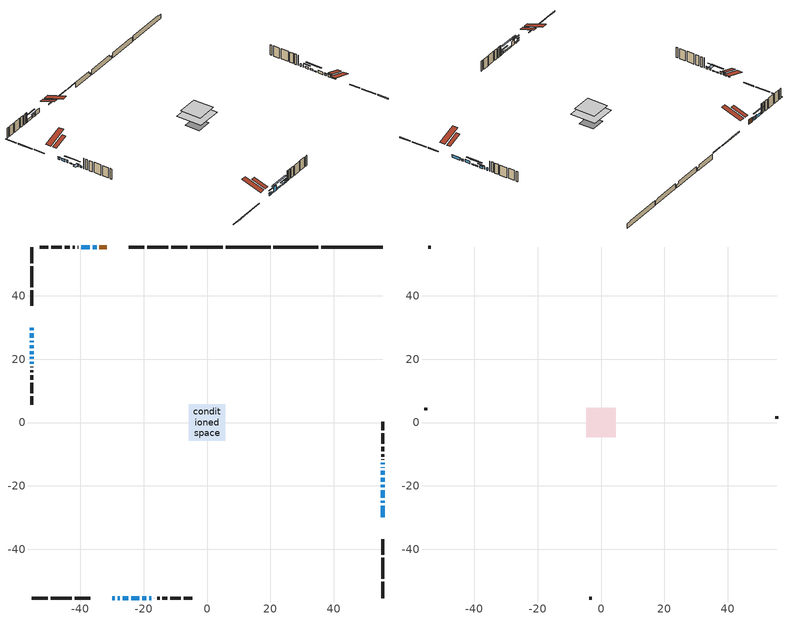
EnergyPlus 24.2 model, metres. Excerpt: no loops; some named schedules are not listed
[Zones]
conditioned space
 floor adiabatic (AdiabaticFloorConstruction): -5.82,-5.82 -5.82,5.82 5.82,5.82 5.82,-5.82 z3.05
 floor foundation (Slab1 construction): -3.44,-3.44 -3.44,3.44 3.44,3.44 3.44,-3.44 z-1.8
 floor foundation (Slab1 construction 1): -2.93,-2.93 -2.93,2.93 2.93,2.93 2.93,-2.93 z-1.8
 floor foundation (Slab2 construction): -2.67,-2.67 -2.67,2.67 2.67,2.67 2.67,-2.67 z-1.8
 floor foundation (Slab2 construction 1): -2.28,-2.28 -2.28,2.28 2.28,2.28 2.28,-2.28 z-1.8
 wall outside (RimJoist1 construction): -6.18,55.45 -11.28,55.45 / -55.45,-55.45 -50.34,-55.45 / -55.45,55.45 -55.45,50.34 / 55.45,-55.45 55.45,-50.34 z0.61:0.91
 wall outside (RimJoist2 construction): -12.21,55.45 -18.91,55.45 / -49.42,-55.45 -42.72,-55.45 / -55.45,49.42 -55.45,42.72 / 55.45,-49.42 55.45,-42.72 z0.61:0.91
 wall outside (RimJoist3 construction): -19.84,55.45 -24.72,55.45 / -41.79,-55.45 -36.9,-55.45 / -55.45,41.79 -55.45,36.9 / 55.45,-41.79 55.45,-36.9 z0.61:0.91
 wall outside (AdiabaticWallConstruction 1): -31.7,55.45 -33.97,55.45 z0.61:2.64
 wall outside (AdiabaticWallConstruction): -34.9,55.45 -36.12,55.45 / 55.45,-25.34 55.45,-24.67 / -28.23,-55.45 -27.57,-55.45 / -20.52,-55.45 -19.14,-55.45 / 55.45,-16.54 55.45,-15.17 / -55.45,19.22 -55.45,18.56 z0.61:1.37; -55.45,29.92 -55.45,29.16 z0.61:1.58; -55.45,28.23 -55.45,26.71 / -18.22,-55.45 -17.66,-55.45 / -55.45,20.71 -55.45,20.15 z0.61:1.53; -37.05,55.45 -39.8,55.45 / 55.45,-29.92 55.45,-26.26 / -29.92,-55.45 -29.16,-55.45 z0.61:1.73; -26.64,-55.45 -24.81,-55.45 z0.61:2.9; -55.45,25.78 -55.45,25.32 / 55.45,-23.75 55.45,-21.46 / 55.45,-14.24 55.45,-14.08 / 55.45,-13.16 55.45,-12.74 z0.61:1.83; -55.45,24.4 -55.45,23.48 / -55.45,22.55 -55.45,21.63 / 55.45,-20.53 55.45,-19.61 z0.61:0.97; -23.88,-55.45 -21.44,-55.45 / 55.45,-18.69 55.45,-17.47 z0.61:1.22
 wall outside (Wall1 construction): -40.72,55.45 -40.85,55.45 / -16.73,-55.45 -16.6,-55.45 / -55.45,17.63 -55.45,17.5 / 55.45,-11.81 55.45,-11.68 z0.61:5.49
 wall outside (Wall2 construction): -41.78,55.45 -42.46,55.45 / -15.67,-55.45 -14.99,-55.45 / -55.45,16.57 -55.45,15.89 / 55.45,-10.75 55.45,-10.07 z0.61:5.49
 wall outside (Wall3 construction): -43.39,55.45 -44.9,55.45 / -14.07,-55.45 -12.55,-55.45 / -55.45,14.97 -55.45,13.45 / 55.45,-9.15 55.45,-7.63 z0.61:5.49
 wall outside (Wall4 construction): -45.83,55.45 -49.15,55.45 / -11.62,-55.45 -8.3,-55.45 / -55.45,12.52 -55.45,9.2 / 55.45,-6.7 55.45,-3.38 z0.61:5.49
 wall outside (Wall5 construction): -50.08,55.45 -52.79,55.45 / -7.37,-55.45 -4.66,-55.45 / -55.45,8.28 -55.45,5.56 / 55.45,-2.46 55.45,0.26 z0.61:5.49
 wall foundation (FoundationWall1 construction): 36.04,55.45,-1.8 36.04,55.45,0.61 53.51,55.45,0.61 53.51,55.45,0.32 55.45,55.45,0.32 55.45,55.45,-1.8
 wall foundation (FoundationWall1 construction 1): 20.99,55.45,-1.8 20.99,55.45,0.61 33.7,55.45,0.61 33.7,55.45,0.32 35.11,55.45,0.32 35.11,55.45,-1.8
 wall foundation (FoundationWall2 construction): 5.95,55.45,-1.8 5.95,55.45,0.61 18.65,55.45,0.61 18.65,55.45,-0.3 20.06,55.45,-0.3 20.06,55.45,-1.8
 wall foundation (FoundationWall2 construction 1): -5.25,55.45,-1.8 -5.25,55.45,0.61 3.99,55.45,0.61 3.99,55.45,-0.3 5.02,55.45,-0.3 5.02,55.45,-1.8
 window (WindowConstruction): -34.9,55.45 -36.12,55.45 z0.61:1.37
 window (WindowConstruction 4): -55.45,29.92 -55.45,29.16 z0.61:1.58
 window (WindowConstruction 5): -55.45,28.23 -55.45,26.71 z0.61:1.52
 window (WindowConstruction 6): -37.05,55.45 -39.8,55.45 z0.61:1.73
 window (WindowConstruction 7): 55.45,-29.92 55.45,-26.27 z0.61:1.73
 window (WindowConstruction 8): 55.45,-25.34 55.45,-24.68 z0.61:1.37
 window (WindowConstruction 9): -29.92,-55.45 -29.16,-55.45 z0.61:1.73
 window (WindowConstruction 10): -28.23,-55.45 -27.57,-55.45 z0.61:1.37
 window (WindowConstruction 11): -26.64,-55.45 -24.81,-55.45 z0.61:2.9
 window (WindowConstruction 12): -55.45,25.78 -55.45,25.32 z0.61:1.83
 window (WindowConstruction 13): 55.45,-23.75 55.45,-21.46 z0.61:1.83
 window (WindowConstruction 18): -55.45,24.39 -55.45,23.48 z0.61:0.97
 window (WindowConstruction 19): -55.45,22.55 -55.45,21.64 z0.61:0.97
 window (WindowConstruction 20): 55.45,-20.53 55.45,-19.62 z0.61:0.97
 window (WindowConstruction 21): -23.88,-55.45 -21.45,-55.45 z0.61:1.22
 window (WindowConstruction 22): 55.45,-18.69 55.45,-17.47 z0.61:1.22
 window (WindowConstruction 1): -20.52,-55.45 -19.14,-55.45 z0.61:1.37
 window (WindowConstruction 2): 55.45,-16.54 55.45,-15.17 z0.61:1.37
 window (WindowConstruction 14): 55.45,-14.24 55.45,-14.09 z0.61:1.83
 window (WindowConstruction 15): 55.45,-13.16 55.45,-12.74 z0.61:1.83
 window (WindowConstruction 16): -18.22,-55.45 -17.66,-55.45 z0.61:1.52
 window (WindowConstruction 17): -55.45,20.71 -55.45,20.15 z0.61:1.52
 window (WindowConstruction 3): -55.45,19.22 -55.45,18.56 z0.61:1.37
 door (Door): -31.71,55.45 -33.97,55.45 z0.61:2.64
 ceiling adiabatic (AdiabaticFloorConstruction): 5.82,-5.82 5.82,5.82 -5.82,5.82 -5.82,-5.82 z3.05
 roof outside (Roof2 construction): -30.78,55.45,5.49 -30.78,48.76,7.72 -29.01,48.76,7.72 -29.01,55.45,5.49; -30.85,-55.45,5.49 -30.85,-48.76,7.72 -32.62,-48.76,7.72 -32.62,-55.45,5.49; -55.45,30.85,5.49 -48.76,30.85,7.72 -48.76,32.62,7.72 -55.45,32.62,5.49; 55.45,-30.85,5.49 48.76,-30.85,7.72 48.76,-32.62,7.72 55.45,-32.62,5.49
attic - vented
 floor to conditioned space (Floor1 construction Reversed): -4.74,-4.74 -4.74,4.74 4.74,4.74 4.74,-4.74 z5.49
 wall outside (Wall6 construction): -53.72,55.45 -54.52,55.45 / -3.73,-55.45 -2.93,-55.45 / -55.45,4.63 -55.45,3.83 / 55.45,1.19 55.45,1.99 z0.61:5.49
 roof outside (Roof1 construction): -28.08,55.45,5.49 -28.08,46.22,8.56 -25.65,46.22,8.56 -25.65,55.45,5.49; -33.54,-55.45,5.49 -33.54,-46.22,8.56 -35.98,-46.22,8.56 -35.98,-55.45,5.49; -55.45,33.54,5.49 -46.22,33.54,8.56 -46.22,35.98,8.56 -55.45,35.98,5.49; 55.45,-33.54,5.49 46.22,-33.54,8.56 46.22,-35.98,8.56 55.45,-35.98,5.49
shading: -37.03,55.45 -33.99,55.45 -33.99,55.75 -37.03,55.75 z2.28; -55.45,29.01 -55.45,30.07 -55.75,30.07 -55.75,29.01 z1.73; -55.45,26.56 -55.45,28.38 -55.75,28.38 -55.75,26.56 z1.67; -41.93,55.45 -34.92,55.45 -34.92,55.75 -41.93,55.75 z3.86; 55.45,-26.17 55.45,-30.01 55.75,-30.01 55.75,-26.17 z1.82; 55.45,-24.53 55.45,-25.49 55.75,-25.49 55.75,-24.53 z1.52; -28.86,-55.45 -30.22,-55.45 -30.22,-55.75 -28.86,-55.75 z2.03; -25.74,-55.45 -30.06,-55.45 -30.06,-55.75 -25.74,-55.75 z3.2; -23.59,-55.45 -27.86,-55.45 -27.86,-55.97 -23.59,-55.97 z4.12; -55.45,21.04 -55.45,26.83 -55.75,26.83 -55.75,21.04 z3.41; -55.45,19.19 -55.45,24.99 -55.75,24.99 -55.75,19.19 z3.41; 55.45,-17.18 55.45,-22.97 55.75,-22.97 55.75,-17.18 z3.41; -18.39,-55.45 -26.93,-55.45 -26.93,-55.97 -18.39,-55.97 z4.27; 55.45,-15.34 55.45,-20.82 55.97,-20.82 55.97,-15.34 z3.35; -17.93,-55.45 -21.74,-55.45 -21.74,-55.75 -17.93,-55.75 z2.59; 55.45,-14.26 55.45,-17.45 55.75,-17.45 55.75,-14.26 z2.28; -17.36,-55.45 -18.51,-55.45 -18.51,-55.75 -17.36,-55.75 z1.82; -55.45,19.85 -55.45,21 -57.89,21 -57.89,19.85 z1.82; -55.45,18.41 -55.45,19.37 -55.75,19.37 -55.75,18.41 z1.52
[Building]
Building 1: Terrain=Suburbs
[Site:Location]
London AP_ON: Latitude {deg}=43.03; Longitude {deg}=-81.15; Time Zone {hr}=-5; Elevation {m}=278; Keep Site Location Information=Yes
[Site:GroundTemperature:Shallow]
3.98693, 1.93205, 1.76749, 2.74264, 6.6573, 10.5537, 13.9317, 16.0716, 16.2534, 14.513, 11.2211, 7.44421
[Site:WaterMainsTemperature]
Calculation Method=Schedule; Temperature Schedule=mains temperature schedule
[Material] Roughness=Rough; Thermal Absorptance=0.9
Name | Thickness {m} | Conductivity {W/m-K} | Density {kg/m3} | Specific Heat {J/kg-K} | Solar Absorptance | Visible Absorptance
asphalt or fiberglass shingles | 0.00635 | 0.162714 | 1121.4 | 1465.45 | 0.4 | 0.4
ceiling loosefill ins | 0.254 | 0.0480833 | 16.02 | 1046.75 | 0.7 | 0.7
ceiling stud and cavity | 0.1397 | 0.495848 | 65.682 | 1177.47 | 0.7 | 0.7
concrete 4.0 in. | 0.1016 | 1.803125 | 2242.8 | 837.4 | 0.7 | 0.7
concrete 8.0 in. | 0.2032 | 1.803125 | 2242.8 | 837.4 | 0.7 | 0.7
door material | 0.04445 | 0.053851 | 512.64 | 1214.23 | 0.7 | 0.7
exterior vertical ins; exterior vertical ins 2 | 0.018492 | 0.029427 | 32.04 | 1214.23 | 0.7 | 0.7
exterior vertical ins 1; exterior vertical ins 3 | 0.0869181 | 0.029427 | 32.04 | 1214.23 | 0.7 | 0.7
floor covering | 0.0127 | 0.0433444 | 54.468 | 1339.84 | 0.6 | 0.6
floor rigid ins; wall rigid ins 1 | 0.512978 | 0.029427 | 32.04 | 1214.23 | 0.7 | 0.7
floor stud and cavity | 0.1397 | 1.75129 | 37.0049 | 1207.88 | 0.7 | 0.7
furniture material conditioned space 1 | 0.1524 | 0.115458 | 640.8 | 1214.23 | 0.6 | 0.6
gypsum board | 0.0127 | 0.160291 | 801 | 837.4 | 0.6 | 0.6
gypsum board 1 | 0.0127 | 0.160291 | 801 | 837.4 | 0.7 | 0.7
osb sheathing 0.5 in. | 0.0127 | 0.115458 | 512.64 | 1214.23 | 0.7 | 0.7
osb sheathing 0.75 in. | 0.01905 | 0.115458 | 512.64 | 1214.23 | 0.7 | 0.7
osb sheathing 2.0 in. | 0.0508 | 0.115458 | 512.64 | 1214.23 | 0.7 | 0.7
rim joist rigid ins; roof rigid ins; wall rigid ins | 0.051816 | 0.029427 | 32.04 | 1214.23 | 0.7 | 0.7
rim joist stud and cavity | 0.0508 | 0.149034 | 125.044 | 1163.47 | 0.6 | 0.6
rim joist stud and cavity 1 | 0.0508 | 0.0638868 | 125.044 | 1163.47 | 0.6 | 0.6
rim joist stud and cavity 2 | 0.0508 | 0.270689 | 125.044 | 1163.47 | 0.6 | 0.6
roof stud and cavity | 0.2032 | 0.171526 | 78.34581 | 1123.46 | 0.7 | 0.7
slab rigid ins | 0.0378081 | 0.029427 | 32.04 | 1214.23 | 0.7 | 0.7
wall stud and cavity | 0.1397 | 0.104256 | 139.0536 | 1170.24 | 0.7 | 0.7
wall stud and cavity 1 | 0.1397 | 0.0833386 | 139.0536 | 1170.24 | 0.7 | 0.7
wall stud and cavity 2 | 0.1397 | 0.372494 | 139.0536 | 1170.24 | 0.7 | 0.7
wall stud and cavity 3 | 0.1397 | 0.330587 | 139.0536 | 1170.24 | 0.7 | 0.7
wall stud and cavity 4 | 0.1397 | 0.0831639 | 139.0536 | 1170.24 | 0.7 | 0.7
wall stud and cavity 5 | 0.0889 | 6.9971 | 50.32683 | 1063.81 | 0.6 | 0.6
wall stud and cavity 6 | 0.0889 | 0.380278 | 52.3479 | 1209.89 | 0.7 | 0.7
wall stud and cavity 7 | 0.0889 | 0.391764 | 83.0341 | 1211.67 | 0.7 | 0.7
wood siding | 0.0254 | 0.102417 | 544.68 | 1172.36 | 0.4 | 0.4
wood siding 1 | 0.00254 | 0.102417 | 544.68 | 1172.36 | 0.4 | 0.4
wood siding 2; wood siding 3; wood siding 4 | 0.0254 | 0.102417 | 544.68 | 1172.36 | 0.7 | 0.7
[WindowMaterial:SimpleGlazingSystem]
Name | U-Factor {W/m2-K} | Solar Heat Gain Coefficient
WindowMaterial | 3.09565 | 0.49
WindowMaterial 1 | 3.09962 | 0.53
WindowMaterial 10 | 2.435862 | 0.6
WindowMaterial 11 | 3.000823 | 0.4
WindowMaterial 12 | 2.6238 | 0.56
WindowMaterial 13 | 3.14732 | 0.6
WindowMaterial 14 | 3.12687 | 0.37
WindowMaterial 15 | 4.97506 | 0.61
WindowMaterial 16 | 2.69535 | 0.46
WindowMaterial 2 | 3.09281 | 0.5
WindowMaterial 3 | 3.117222 | 0.5
WindowMaterial 4 | 3.08997 | 0.56
WindowMaterial 5 | 3.08997 | 0.57
WindowMaterial 6 | 3.09792 | 0.56
WindowMaterial 7 | 3.10927 | 0.51
WindowMaterial 8 | 2.39952 | 0.62
WindowMaterial 9 | 2.657304 | 0.47
[Construction]
AdiabaticFloorConstruction: floor stud and cavity, floor rigid ins, osb sheathing 0.75 in., floor covering
AdiabaticWallConstruction: wood siding 3, wall rigid ins 1, wall stud and cavity 6, gypsum board
AdiabaticWallConstruction 1: wood siding 4, wall rigid ins 1, wall stud and cavity 6, gypsum board
Door: door material
Floor1 construction Reversed: gypsum board, ceiling stud and cavity, ceiling loosefill ins
FoundationWall1 construction; FoundationWall1 construction 1; FoundationWall2 construction; FoundationWall2 construction 1: concrete 8.0 in., gypsum board 1
furniture construction conditioned space 1: furniture material conditioned space 1
PartitionWallConstruction: gypsum board, wall stud and cavity 7, gypsum board
RimJoist1 construction: wood siding 2, rim joist rigid ins, osb sheathing 2.0 in., rim joist stud and cavity
RimJoist2 construction: wood siding 2, rim joist rigid ins, osb sheathing 2.0 in., rim joist stud and cavity 1
RimJoist3 construction: wood siding 2, rim joist rigid ins, osb sheathing 2.0 in., rim joist stud and cavity 2
Roof1 construction: asphalt or fiberglass shingles
Roof2 construction: asphalt or fiberglass shingles, roof rigid ins, osb sheathing 0.75 in., roof stud and cavity, gypsum board
Slab1 construction; Slab1 construction 1: concrete 4.0 in.
Slab2 construction; Slab2 construction 1: slab rigid ins, concrete 4.0 in.
Wall1 construction: wood siding, osb sheathing 0.5 in., wall stud and cavity, gypsum board
Wall2 construction: wood siding, osb sheathing 0.5 in., wall stud and cavity 1, gypsum board
Wall3 construction: wood siding, wall rigid ins, osb sheathing 0.5 in., wall stud and cavity 2, gypsum board
Wall4 construction: wood siding, wall rigid ins, osb sheathing 0.5 in., wall stud and cavity 3, gypsum board
Wall5 construction: wood siding, osb sheathing 0.5 in., wall stud and cavity 4, gypsum board
Wall6 construction: wood siding 1, wall stud and cavity 5
WindowConstruction: WindowMaterial
WindowConstruction 1; WindowConstruction 2: WindowMaterial 1
WindowConstruction 10; WindowConstruction 3; WindowConstruction 8: WindowMaterial 2
WindowConstruction 11: WindowMaterial 8
WindowConstruction 12: WindowMaterial 9
WindowConstruction 13: WindowMaterial 10
WindowConstruction 14: WindowMaterial 11
WindowConstruction 15: WindowMaterial 12
WindowConstruction 16; WindowConstruction 17: WindowMaterial 13
WindowConstruction 18; WindowConstruction 20: WindowMaterial 14
WindowConstruction 19: WindowMaterial 15
WindowConstruction 21; WindowConstruction 22: WindowMaterial 16
WindowConstruction 4: WindowMaterial 3
WindowConstruction 5: WindowMaterial 4
WindowConstruction 6: WindowMaterial 5
WindowConstruction 7: WindowMaterial 6
WindowConstruction 9: WindowMaterial 7
[Zone] Multiplier=1; Part of Total Floor Area=Yes
Name | Volume {m3}
attic - vented | 44.7827
conditioned space | 774.6
[Space]
Name | Zone | Volume {m3}
attic - vented 1 | attic - vented | 44.7827
conditioned space 1 | conditioned space | 774.6
[ZoneInfiltration:EffectiveLeakageArea]
infil attic - vented 1: Zone or Space=attic - vented 1; Schedule=Always On Discrete; Effective Air Leakage Area {cm2}=3914.62; Stack Coefficient=0.000552961; Wind Coefficient=1.58879e-05
[ZoneMixing]
whole house fan mix: Zone or Space=attic - vented; Schedule=Always On Continuous; Design Flow Rate Calculation Method=Flow/Zone; Design Flow Rate {m3/s}=0; Source Zone or Space=conditioned space
[SurfaceProperty:ExposedFoundationPerimeter] Exposed Perimeter Calculation Method=TotalExposedPerimeter
Name | Total Exposed Perimeter {m}
Slab1 | 19.4109
Slab1 1; Slab2 | 14.1171
Slab2 1 | 10.2669
[InternalMass] Zone or ZoneList=conditioned space; Space or SpaceList=conditioned space 1
Name | Construction | Surface Area {m2}
furniture mass conditioned space 1 | furniture construction conditioned space 1 | 106.6
partition wall mass | PartitionWallConstruction | 266.501
[Lights]
interior lighting: Zone or ZoneList or Space or SpaceList=conditioned space 1; Schedule=interior lighting schedule; Design Level Calculation Method=LightingLevel; Lighting Level {W}=343.2; Return Air Fraction=0; Fraction Radiant=0.6; Fraction Visible=0.2; Fraction Replaceable=1
[People]
occupants: Zone or ZoneList or Space or SpaceList=conditioned space 1; Number of People Schedule=occupants schedule; Number of People Calculation Method=People; Number of People=3; Fraction Radiant=0.314171; Sensible Heat Fraction=0.56303; Activity Level Schedule=occupants activity schedule; Carbon Dioxide Generation Rate {m3/s-W}=0; Enable ASHRAE 55 Comfort Warnings=No; Mean Radiant Temperature Calculation Type=EnclosureAveraged
[ElectricEquipment] Zone or ZoneList or Space or SpaceList=conditioned space 1; Design Level Calculation Method=EquipmentLevel
Name | Schedule | Design Level {W} | Fraction Latent | Fraction Radiant | Fraction Lost
clothes dryer | clothes dryer schedule | 140.772 | 0.015 | 0.081 | 0.85
clothes washer | clothes washer schedule | 32.1985 | 0.03 | 0.162 | 0.7
cooking range | cooking range schedule | 215.147 | 0.08 | 0.432 | 0.2
dishwasher | dishwasher schedule | 66.8632 | 0.3 | 0.18 | 0.4
fridge | fridge schedule | 72.9452 | 0 | 0.6 | 0
mech vent bath fan 0 | mech vent bath fan 0 schedule | 50.2 | 0 | 0 | 1
mech vent house fan | mech vent house fan schedule | 0 | 0 | 0 | 1
mech vent house fan cfis | mech vent house fan cfis schedule | 0 | 0 | 0 | 0
misc plug loads | misc plug loads schedule | 494.7 | 0.045 | 0.513 | 0.1
whole house fan | Always On Discrete | 0 | 0 | 0 | 1
[OtherEquipment] Zone or ZoneList or Space or SpaceList=conditioned space 1; Design Level Calculation Method=EquipmentLevel
Name | Fuel Type | Schedule | Design Level {W} | Fraction Latent | Fraction Radiant | Fraction Lost
clothes dryer 1 | Electricity | clothes dryer schedule | 0 | 0.015 | 0.081 | 0.85
cooking range 1 | Electricity | cooking range schedule | 0 | 0.08 | 0.432 | 0.2
general water use latent | None | general water use schedule | 62.594 | 1 | 0 | 0
general water use sensible | None | general water use schedule | -61.6891 | 0 | 0.6 | 0
mech vent house fan latent load | None | Always On Discrete | 0 | 1 | 0 | 0
mech vent house fan sensible load | None | Always On Discrete | 0 | 0 | 0 | 0
water heater energy adjustment1 | Propane | Always On Discrete | 0.01 | 0 | 0 | 1
[ZoneInfiltration:DesignFlowRate] Zone or ZoneList or Space or SpaceList=conditioned space 1; Schedule=Always On Discrete; Design Flow Rate Calculation Method=Flow/Zone; Design Flow Rate {m3/s}=0
infil flow; natural vent flow; whole house fan flow
[Foundation:Kiva] Initial Indoor Air Temperature {C}=18; Wall Height Above Grade {m}=0.609996; Wall Depth Below Slab {m}=0.2032; Custom Block Depth 1 {m}=2.40999; Custom Block X Position 1 {m}=0.2159; Custom Block Z Position 1 {m}=0
Name | Custom Block Material Name 1
Foundation Kiva 1 | exterior vertical ins
Foundation Kiva 2 | exterior vertical ins 1
Foundation Kiva 3 | exterior vertical ins 2
Foundation Kiva 4 | exterior vertical ins 3
[Foundation:Kiva:Settings]
Soil Conductivity {W/m-K}=0.849921; Soil Density {kg/m3}=1842.3; Soil Specific Heat {J/kg-K}=418.7; Ground Solar Absorptivity=0.9; Ground Thermal Absorptivity=0.9; Ground Surface Roughness {m}=0.03; Far-Field Width {m}=40; Deep-Ground Boundary Condition=ZeroFlux; Deep-Ground Depth {m}=40; Minimum Cell Dimension {m}=0.2; Maximum Cell Growth Coefficient=3; Simulation Timestep=Timestep
[Exterior:Lights]
exterior lighting: Schedule=exterior lighting schedule; Design Level {W}=75.6
[Schedule:Constant]
Name | Hourly Value
Always On Continuous; mech vent house fan schedule; mech vent house fan cfis schedule; Always On Discrete | 1
occupants activity schedule | 117.228
fridge schedule | 0
[Schedule:Week:Daily]
interior lighting schedule Week Rule - Jan1-Jan27: interior lighting schedule day, interior lighting schedule day, interior lighting schedule day, interior lighting schedule day, interior lighting schedule day, interior lighting schedule day, interior lighting schedule day, interior lighting schedule default day, interior lighting schedule default day, interior lighting schedule default day, interior lighting schedule default day, interior lighting schedule default day
interior lighting schedule Week Rule - Jan28-Feb3: interior lighting schedule day, interior lighting schedule day, interior lighting schedule day, interior lighting schedule day, interior lighting schedule day 1, interior lighting schedule day 1, interior lighting schedule day 1, interior lighting schedule default day, interior lighting schedule default day, interior lighting schedule default day, interior lighting schedule default day, interior lighting schedule default day
interior lighting schedule Week Rule - Feb4-Feb24: interior lighting schedule day 1, interior lighting schedule day 1, interior lighting schedule day 1, interior lighting schedule day 1, interior lighting schedule day 1, interior lighting schedule day 1, interior lighting schedule day 1, interior lighting schedule default day, interior lighting schedule default day, interior lighting schedule default day, interior lighting schedule default day, interior lighting schedule default day
interior lighting schedule Week Rule - Feb25-Mar3: interior lighting schedule day 1, interior lighting schedule day 1, interior lighting schedule day 1, interior lighting schedule day 1, interior lighting schedule day 2, interior lighting schedule day 2, interior lighting schedule day 2, interior lighting schedule default day, interior lighting schedule default day, interior lighting schedule default day, interior lighting schedule default day, interior lighting schedule default day
interior lighting schedule Week Rule - Mar4-Mar31: interior lighting schedule day 2, interior lighting schedule day 2, interior lighting schedule day 2, interior lighting schedule day 2, interior lighting schedule day 2, interior lighting schedule day 2, interior lighting schedule day 2, interior lighting schedule default day, interior lighting schedule default day, interior lighting schedule default day, interior lighting schedule default day, interior lighting schedule default day
interior lighting schedule Week Rule - Apr1-Apr28: interior lighting schedule day 3, interior lighting schedule day 3, interior lighting schedule day 3, interior lighting schedule day 3, interior lighting schedule day 3, interior lighting schedule day 3, interior lighting schedule day 3, interior lighting schedule default day, interior lighting schedule default day, interior lighting schedule default day, interior lighting schedule default day, interior lighting schedule default day
interior lighting schedule Week Rule - Apr29-May5: interior lighting schedule day 3, interior lighting schedule day 3, interior lighting schedule day 4, interior lighting schedule day 4, interior lighting schedule day 4, interior lighting schedule day 4, interior lighting schedule day 4, interior lighting schedule default day, interior lighting schedule default day, interior lighting schedule default day, interior lighting schedule default day, interior lighting schedule default day
interior lighting schedule Week Rule - May6-May26: interior lighting schedule day 4, interior lighting schedule day 4, interior lighting schedule day 4, interior lighting schedule day 4, interior lighting schedule day 4, interior lighting schedule day 4, interior lighting schedule day 4, interior lighting schedule default day, interior lighting schedule default day, interior lighting schedule default day, interior lighting schedule default day, interior lighting schedule default day
interior lighting schedule Week Rule - May27-Jun2: interior lighting schedule day 4, interior lighting schedule day 4, interior lighting schedule day 4, interior lighting schedule day 4, interior lighting schedule day 4, interior lighting schedule day 5, interior lighting schedule day 5, interior lighting schedule default day, interior lighting schedule default day, interior lighting schedule default day, interior lighting schedule default day, interior lighting schedule default day
interior lighting schedule Week Rule - Jun3-Jun30: interior lighting schedule day 5, interior lighting schedule day 5, interior lighting schedule day 5, interior lighting schedule day 5, interior lighting schedule day 5, interior lighting schedule day 5, interior lighting schedule day 5, interior lighting schedule default day, interior lighting schedule default day, interior lighting schedule default day, interior lighting schedule default day, interior lighting schedule default day
interior lighting schedule Week Rule - Jul1-Jul28: interior lighting schedule day 6, interior lighting schedule day 6, interior lighting schedule day 6, interior lighting schedule day 6, interior lighting schedule day 6, interior lighting schedule day 6, interior lighting schedule day 6, interior lighting schedule default day, interior lighting schedule default day, interior lighting schedule default day, interior lighting schedule default day, interior lighting schedule default day
interior lighting schedule Week Rule - Jul29-Aug4: interior lighting schedule day 6, interior lighting schedule day 6, interior lighting schedule day 6, interior lighting schedule day 7, interior lighting schedule day 7, interior lighting schedule day 7, interior lighting schedule day 7, interior lighting schedule default day, interior lighting schedule default day, interior lighting schedule default day, interior lighting schedule default day, interior lighting schedule default day
interior lighting schedule Week Rule - Aug5-Aug25: interior lighting schedule day 7, interior lighting schedule day 7, interior lighting schedule day 7, interior lighting schedule day 7, interior lighting schedule day 7, interior lighting schedule day 7, interior lighting schedule day 7, interior lighting schedule default day, interior lighting schedule default day, interior lighting schedule default day, interior lighting schedule default day, interior lighting schedule default day
interior lighting schedule Week Rule - Aug26-Sep1: interior lighting schedule day 7, interior lighting schedule day 7, interior lighting schedule day 7, interior lighting schedule day 7, interior lighting schedule day 7, interior lighting schedule day 7, interior lighting schedule day 8, interior lighting schedule default day, interior lighting schedule default day, interior lighting schedule default day, interior lighting schedule default day, interior lighting schedule default day
interior lighting schedule Week Rule - Sep2-Sep29: interior lighting schedule day 8, interior lighting schedule day 8, interior lighting schedule day 8, interior lighting schedule day 8, interior lighting schedule day 8, interior lighting schedule day 8, interior lighting schedule day 8, interior lighting schedule default day, interior lighting schedule default day, interior lighting schedule default day, interior lighting schedule default day, interior lighting schedule default day
interior lighting schedule Week Rule - Sep30-Oct6: interior lighting schedule day 8, interior lighting schedule day 9, interior lighting schedule day 9, interior lighting schedule day 9, interior lighting schedule day 9, interior lighting schedule day 9, interior lighting schedule day 9, interior lighting schedule default day, interior lighting schedule default day, interior lighting schedule default day, interior lighting schedule default day, interior lighting schedule default day
interior lighting schedule Week Rule - Oct7-Oct27: interior lighting schedule day 9, interior lighting schedule day 9, interior lighting schedule day 9, interior lighting schedule day 9, interior lighting schedule day 9, interior lighting schedule day 9, interior lighting schedule day 9, interior lighting schedule default day, interior lighting schedule default day, interior lighting schedule default day, interior lighting schedule default day, interior lighting schedule default day
interior lighting schedule Week Rule - Oct28-Nov3: interior lighting schedule day 9, interior lighting schedule day 9, interior lighting schedule day 9, interior lighting schedule day 9, interior lighting schedule day 10, interior lighting schedule day 10, interior lighting schedule day 10, interior lighting schedule default day, interior lighting schedule default day, interior lighting schedule default day, interior lighting schedule default day, interior lighting schedule default day
interior lighting schedule Week Rule - Nov4-Nov24: interior lighting schedule day 10, interior lighting schedule day 10, interior lighting schedule day 10, interior lighting schedule day 10, interior lighting schedule day 10, interior lighting schedule day 10, interior lighting schedule day 10, interior lighting schedule default day, interior lighting schedule default day, interior lighting schedule default day, interior lighting schedule default day, interior lighting schedule default day
interior lighting schedule Week Rule - Nov25-Dec1: interior lighting schedule day 10, interior lighting schedule day 10, interior lighting schedule day 10, interior lighting schedule day 10, interior lighting schedule day 10, interior lighting schedule day 10, interior lighting schedule day 11, interior lighting schedule default day, interior lighting schedule default day, interior lighting schedule default day, interior lighting schedule default day, interior lighting schedule default day
interior lighting schedule Week Rule - Dec2-Dec31: interior lighting schedule day 11, interior lighting schedule day 11, interior lighting schedule day 11, interior lighting schedule day 11, interior lighting schedule day 11, interior lighting schedule day 11, interior lighting schedule day 11, interior lighting schedule default day, interior lighting schedule default day, interior lighting schedule default day, interior lighting schedule default day, interior lighting schedule default day
occupants schedule Week Rule - Jan1-Dec31: occupants schedule day, occupants schedule day, occupants schedule day, occupants schedule day, occupants schedule day, occupants schedule day, occupants schedule day, occupants schedule default day, occupants schedule default day, occupants schedule default day, occupants schedule default day, occupants schedule default day
clothes dryer schedule Week Rule - Jan1-Dec31: clothes dryer schedule day, clothes dryer schedule day, clothes dryer schedule day, clothes dryer schedule day, clothes dryer schedule day, clothes dryer schedule day, clothes dryer schedule day, clothes dryer schedule default day, clothes dryer schedule default day, clothes dryer schedule default day, clothes dryer schedule default day, clothes dryer schedule default day
clothes washer schedule Week Rule - Jan1-Dec31: clothes washer schedule day, clothes washer schedule day, clothes washer schedule day, clothes washer schedule day, clothes washer schedule day, clothes washer schedule day, clothes washer schedule day, clothes washer schedule default day, clothes washer schedule default day, clothes washer schedule default day, clothes washer schedule default day, clothes washer schedule default day
cooking range schedule Week Rule - Jan1-Dec31: cooking range schedule day, cooking range schedule day, cooking range schedule day, cooking range schedule day, cooking range schedule day, cooking range schedule day, cooking range schedule day, cooking range schedule default day, cooking range schedule default day, cooking range schedule default day, cooking range schedule default day, cooking range schedule default day
dishwasher schedule Week Rule - Jan1-Dec31: dishwasher schedule day, dishwasher schedule day, dishwasher schedule day, dishwasher schedule day, dishwasher schedule day, dishwasher schedule day, dishwasher schedule day, dishwasher schedule default day, dishwasher schedule default day, dishwasher schedule default day, dishwasher schedule default day, dishwasher schedule default day
mech vent bath fan 0 schedule Week Rule - Jan1-Dec31: mech vent bath fan 0 schedule day, mech vent bath fan 0 schedule day, mech vent bath fan 0 schedule day, mech vent bath fan 0 schedule day, mech vent bath fan 0 schedule day, mech vent bath fan 0 schedule day, mech vent bath fan 0 schedule day, mech vent bath fan 0 schedule default day, mech vent bath fan 0 schedule default day, mech vent bath fan 0 schedule default day, mech vent bath fan 0 schedule default day, mech vent bath fan 0 schedule default day
misc plug loads schedule Week Rule - Jan1-Dec31: misc plug loads schedule day, misc plug loads schedule day, misc plug loads schedule day, misc plug loads schedule day, misc plug loads schedule day, misc plug loads schedule day, misc plug loads schedule day, misc plug loads schedule default day, misc plug loads schedule default day, misc plug loads schedule default day, misc plug loads schedule default day, misc plug loads schedule default day
general water use schedule Week Rule - Jan1-Dec31: general water use schedule day, general water use schedule day, general water use schedule day, general water use schedule day, general water use schedule day, general water use schedule day, general water use schedule day, general water use schedule default day, general water use schedule default day, general water use schedule default day, general water use schedule default day, general water use schedule default day
[Schedule:Year]
interior lighting schedule: interior lighting schedule Week Rule - Jan1-Jan27, 1, 1, 1, 27, interior lighting schedule Week Rule - Jan28-Feb3, 1, 28, 2, 3, interior lighting schedule Week Rule - Feb4-Feb24, 2, 4, 2, 24, interior lighting schedule Week Rule - Feb25-Mar3, 2, 25, 3, 3, interior lighting schedule Week Rule - Mar4-Mar31, 3, 4, 3, 31, interior lighting schedule Week Rule - Apr1-Apr28, 4, 1, 4, 28, interior lighting schedule Week Rule - Apr29-May5, 4, 29, 5, 5, interior lighting schedule Week Rule - May6-May26, 5, 6, 5, 26, interior lighting schedule Week Rule - May27-Jun2, 5, 27, 6, 2, interior lighting schedule Week Rule - Jun3-Jun30, 6, 3, 6, 30, interior lighting schedule Week Rule - Jul1-Jul28, 7, 1, 7, 28, interior lighting schedule Week Rule - Jul29-Aug4, 7, 29, 8, 4, interior lighting schedule Week Rule - Aug5-Aug25, 8, 5, 8, 25, interior lighting schedule Week Rule - Aug26-Sep1, 8, 26, 9, 1, interior lighting schedule Week Rule - Sep2-Sep29, 9, 2, 9, 29, interior lighting schedule Week Rule - Sep30-Oct6, 9, 30, 10, 6, interior lighting schedule Week Rule - Oct7-Oct27, 10, 7, 10, 27, interior lighting schedule Week Rule - Oct28-Nov3, 10, 28, 11, 3, interior lighting schedule Week Rule - Nov4-Nov24, 11, 4, 11, 24, interior lighting schedule Week Rule - Nov25-Dec1, 11, 25, 12, 1, interior lighting schedule Week Rule - Dec2-Dec31, 12, 2, 12, 31
occupants schedule: occupants schedule Week Rule - Jan1-Dec31, 1, 1, 12, 31
clothes dryer schedule: clothes dryer schedule Week Rule - Jan1-Dec31, 1, 1, 12, 31
clothes washer schedule: clothes washer schedule Week Rule - Jan1-Dec31, 1, 1, 12, 31
cooking range schedule: cooking range schedule Week Rule - Jan1-Dec31, 1, 1, 12, 31
dishwasher schedule: dishwasher schedule Week Rule - Jan1-Dec31, 1, 1, 12, 31
mech vent bath fan 0 schedule: mech vent bath fan 0 schedule Week Rule - Jan1-Dec31, 1, 1, 12, 31
misc plug loads schedule: misc plug loads schedule Week Rule - Jan1-Dec31, 1, 1, 12, 31
general water use schedule: general water use schedule Week Rule - Jan1-Dec31, 1, 1, 12, 31
exterior lighting schedule: exterior lighting schedule Week Rule - Jan1-Jan27, 1, 1, 1, 27, exterior lighting schedule Week Rule - Jan28-Feb3, 1, 28, 2, 3, exterior lighting schedule Week Rule - Feb4-Feb24, 2, 4, 2, 24, exterior lighting schedule Week Rule - Feb25-Mar3, 2, 25, 3, 3, exterior lighting schedule Week Rule - Mar4-Mar31, 3, 4, 3, 31, exterior lighting schedule Week Rule - Apr1-Apr28, 4, 1, 4, 28, exterior lighting schedule Week Rule - Apr29-May5, 4, 29, 5, 5, exterior lighting schedule Week Rule - May6-May26, 5, 6, 5, 26, exterior lighting schedule Week Rule - May27-Jun2, 5, 27, 6, 2, exterior lighting schedule Week Rule - Jun3-Jun30, 6, 3, 6, 30, exterior lighting schedule Week Rule - Jul1-Jul28, 7, 1, 7, 28, exterior lighting schedule Week Rule - Jul29-Aug4, 7, 29, 8, 4, exterior lighting schedule Week Rule - Aug5-Aug25, 8, 5, 8, 25, exterior lighting schedule Week Rule - Aug26-Sep1, 8, 26, 9, 1, exterior lighting schedule Week Rule - Sep2-Sep29, 9, 2, 9, 29, exterior lighting schedule Week Rule - Sep30-Oct6, 9, 30, 10, 6, exterior lighting schedule Week Rule - Oct7-Oct27, 10, 7, 10, 27, exterior lighting schedule Week Rule - Oct28-Nov3, 10, 28, 11, 3, exterior lighting schedule Week Rule - Nov4-Nov24, 11, 4, 11, 24, exterior lighting schedule Week Rule - Nov25-Dec1, 11, 25, 12, 1, exterior lighting schedule Week Rule - Dec2-Dec31, 12, 2, 12, 31
[Schedule:Compact]
mains temperature schedule: Through: 01/01, For: AllDays, Until: 24:00, 7.96722, Through: 01/02, For: AllDays, Until: 24:00, 7.89722, Through: 01/03, For: AllDays, Until: 24:00, 7.82778, Through: 01/04, For: AllDays, Until: 24:00, 7.76, Through: 01/05, For: AllDays, Until: 24:00, 7.69333, Through: 01/06, For: AllDays, Until: 24:00, 7.62778, Through: 01/07, For: AllDays, Until: 24:00, 7.56389, Through: 01/08, For: AllDays, Until: 24:00, 7.50167, Through: 01/09, For: AllDays, Until: 24:00, 7.44056, Through: 01/10, For: AllDays, Until: 24:00, 7.38056, Through: 01/11, For: AllDays, Until: 24:00, 7.32222, Through: 01/12, For: AllDays, Until: 24:00, 7.26556, Through: 01/13, For: AllDays, Until: 24:00, 7.21, Through: 01/14, For: AllDays, Until: 24:00, 7.15556, Through: 01/15, For: AllDays, Until: 24:00, 7.10333, Through: 01/16, For: AllDays, Until: 24:00, 7.05222, Through: 01/17, For: AllDays, Until: 24:00, 7.00278, Through: 01/18, For: AllDays, Until: 24:00, 6.955, Through: 01/19, For: AllDays, Until: 24:00, 6.90833, Through: 01/20, For: AllDays, Until: 24:00, 6.86389, Through: 01/21, For: AllDays, Until: 24:00, 6.82056, Through: 01/22, For: AllDays, Until: 24:00, 6.77889, Through: 01/23, For: AllDays, Until: 24:00, 6.73889, Through: 01/24, For: AllDays, Until: 24:00, 6.7, Through: 01/25, For: AllDays, Until: 24:00, 6.66333, Through: 01/26, For: AllDays, Until: 24:00, 6.62833, Through: 01/27, For: AllDays, Until: 24:00, 6.59444, Through: 01/28, For: AllDays, Until: 24:00, 6.56278, Through: 01/29, For: AllDays, Until: 24:00, 6.53222, Through: 01/30, For: AllDays, Until: 24:00, 6.50389, Through: 01/31, For: AllDays, Until: 24:00, 6.47722, Through: 02/01, For: AllDays, Until: 24:00, 6.45167, Through: 02/02, For: AllDays, Until: 24:00, 6.42833, Through: 02/03, For: AllDays, Until: 24:00, 6.40667, Through: 02/04, For: AllDays, Until: 24:00, 6.38611, Through: 02/05, For: AllDays, Until: 24:00, 6.36778, Through: 02/06, For: AllDays, Until: 24:00, 6.35111, Through: 02/07, For: AllDays, Until: 24:00, 6.33611, Through: 02/08, For: AllDays, Until: 24:00, 6.32333, Through: 02/09, For: AllDays, Until: 24:00, 6.31167, Through: 02/10, For: AllDays, Until: 24:00, 6.30222, Through: 02/11, For: AllDays, Until: 24:00, 6.29389, Through: 02/12, For: AllDays, Until: 24:00, 6.28778, Through: 02/13, For: AllDays, Until: 24:00, 6.28333, Through: 02/14, For: AllDays, Until: 24:00, 6.28056, Through: 02/15, For: AllDays, Until: 24:00, 6.27944, Through: 02/16, For: AllDays, Until: 24:00, 6.28, Through: 02/17, For: AllDays, Until: 24:00, 6.28278, Through: 02/18, For: AllDays, Until: 24:00, 6.28722, Through: 02/19, For: AllDays, Until: 24:00, 6.29278, Through: 02/20, For: AllDays, Until: 24:00, 6.30056, Through: 02/21, For: AllDays, Until: 24:00, 6.31, Through: 02/22, For: AllDays, Until: 24:00, 6.32111, Through: 02/23, For: AllDays, Until: 24:00, 6.33444, Through: 02/24, For: AllDays, Until: 24:00, 6.34889, Through: 02/25, For: AllDays, Until: 24:00, 6.36556, Through: 02/26, For: AllDays, Until: 24:00, 6.38333, Through: 02/27, For: AllDays, Until: 24:00, 6.40333, Through: 02/28, For: AllDays, Until: 24:00, 6.425, Through: 03/01, For: AllDays, Until: 24:00, 6.44833, Through: 03/02, For: AllDays, Until: 24:00, 6.47278, Through: 03/03, For: AllDays, Until: 24:00, 6.49944, Through: 03/04, For: AllDays, Until: 24:00, 6.52778, Through: 03/05, For: AllDays, Until: 24:00, 6.55778, Through: 03/06, For: AllDays, Until: 24:00, 6.58944, Through: 03/07, For: AllDays, Until: 24:00, 6.62278, Through: 03/08, For: AllDays, Until: 24:00, 6.65778, Through: 03/09, For: AllDays, Until: 24:00, 6.69444, Through: 03/10, For: AllDays, Until: 24:00, 6.73278, Through: 03/11, For: AllDays, Until: 24:00, 6.77278, Through: 03/12, For: AllDays, Until: 24:00, 6.81389, Through: 03/13, For: AllDays, Until: 24:00, 6.85722, Through: 03/14, For: AllDays, Until: 24:00, 6.90167, Through: 03/15, For: AllDays, Until: 24:00, 6.94778, Through: 03/16, For: AllDays, Until: 24:00, 6.99556, Through: 03/17, For: AllDays, Until: 24:00, 7.045, Through: 03/18, For: AllDays, Until: 24:00, 7.09556, Through: 03/19, For: AllDays, Until: 24:00, 7.14778, Through: 03/20, For: AllDays, Until: 24:00, 7.20167, Through: 03/21, For: AllDays, Until: 24:00, 7.25667, Through: 03/22, For: AllDays, Until: 24:00, 7.31333, Through: 03/23, For: AllDays, Until: 24:00, 7.37167, Through: 03/24, For: AllDays, Until: 24:00, 7.43111, Through: 03/25, For: AllDays, Until: 24:00, 7.49222, Through: 03/26, For: AllDays, Until: 24:00, 7.55444, Through: 03/27, For: AllDays, Until: 24:00, 7.61833, Through: 03/28, For: AllDays, Until: 24:00, 7.68333, Through: 03/29, For: AllDays, Until: 24:00, 7.74944, Through: 03/30, For: AllDays, Until: 24:00, 7.81722, Through: 03/31, For: AllDays, Until: 24:00, 7.88667, Through: 04/01, For: AllDays, Until: 24:00, 7.95667, Through: 04/02, For: AllDays, Until: 24:00, 8.02833, Through: 04/03, For: AllDays, Until: 24:00, 8.10111, Through: 04/04, For: AllDays, Until: 24:00, 8.175, Through: 04/05, For: AllDays, Until: 24:00, 8.25, Through: 04/06, For: AllDays, Until: 24:00, 8.32667, Through: 04/07, For: AllDays, Until: 24:00, 8.40389, Through: 04/08, For: AllDays, Until: 24:00, 8.48278, Through: 04/09, For: AllDays, Until: 24:00, 8.56222, Through: 04/10, For: AllDays, Until: 24:00, 8.64278, Through: 04/11, For: AllDays, Until: 24:00, 8.725, Through: 04/12, For: AllDays, Until: 24:00, 8.80778, Through: 04/13, For: AllDays, Until: 24:00, 8.89167, Through: 04/14, For: AllDays, Until: 24:00, 8.97611, Through: 04/15, For: AllDays, Until: 24:00, 9.06167, Through: 04/16, For: AllDays, Until: 24:00, 9.14833, Through: 04/17, For: AllDays, Until: 24:00, 9.23611, Through: 04/18, For: AllDays, Until: 24:00, 9.32444, Through: 04/19, For: AllDays, Until: 24:00, 9.41389, Through: 04/20, For: AllDays, Until: 24:00, 9.50389, Through: 04/21, For: AllDays, Until: 24:00, 9.595, Through: 04/22, For: AllDays, Until: 24:00, 9.68667, Through: 04/23, For: AllDays, Until: 24:00, 9.77889, Through: 04/24, For: AllDays, Until: 24:00, 9.87222, Through: 04/25, For: AllDays, Until: 24:00, 9.96556, Through: 04/26, For: AllDays, Until: 24:00, 10.06, Through: 04/27, For: AllDays, Until: 24:00, 10.1556, Through: 04/28, For: AllDays, Until: 24:00, 10.2511, Through: 04/29, For: AllDays, Until: 24:00, 10.3472, Through: 04/30, For: AllDays, Until: 24:00, 10.4439, Through: 05/01, For: AllDays, Until: 24:00, 10.5411, Through: 05/02, For: AllDays, Until: 24:00, 10.6389, Through: 05/03, For: AllDays, Until: 24:00, 10.7372, Through: 05/04, For: AllDays, Until: 24:00, 10.8361, Through: 05/05, For: AllDays, Until: 24:00, 10.935, Through: 05/06, For: AllDays, Until: 24:00, 11.0344, Through: 05/07, For: AllDays, Until: 24:00, 11.1344, Through: 05/08, For: AllDays, Until: 24:00, 11.2344, Through: 05/09, For: AllDays, Until: 24:00, 11.335, Through: 05/10, For: AllDays, Until: 24:00, 11.4356, Through: 05/11, For: AllDays, Until: 24:00, 11.5361, Through: 05/12, For: AllDays, Until: 24:00, 11.6372, Through: 05/13, For: AllDays, Until: 24:00, 11.7383, Through: 05/14, For: AllDays, Until: 24:00, 11.84, Through: 05/15, For: AllDays, Until: 24:00, 11.9411, Through: 05/16, For: AllDays, Until: 24:00, 12.0428, Through: 05/17, For: AllDays, Until: 24:00, 12.1444, Through: 05/18, For: AllDays, Until: 24:00, 12.2456, Through: 05/19, For: AllDays, Until: 24:00, 12.3472, Through: 05/20, For: AllDays, Until: 24:00, 12.4489, Through: 05/21, For: AllDays, Until: 24:00, 12.55, Through: 05/22, For: AllDays, Until: 24:00, 12.6517, Through: 05/23, For: AllDays, Until: 24:00, 12.7528, Through: 05/24, For: AllDays, Until: 24:00, 12.8533, Through: 05/25, For: AllDays, Until: 24:00, 12.9544, Through: 05/26, For: AllDays, Until: 24:00, 13.055, Through: 05/27, For: AllDays, Until: 24:00, 13.155, Through: 05/28, For: AllDays, Until: 24:00, 13.255, Through: 05/29, For: AllDays, Until: 24:00, 13.355, Through: 05/30, For: AllDays, Until: 24:00, 13.4539, Through: 05/31, For: AllDays, Until: 24:00, 13.5533, Through: 06/01, For: AllDays, Until: 24:00, 13.6517, Through: 06/02, For: AllDays, Until: 24:00, 13.75, Through: 06/03, For: AllDays, Until: 24:00, 13.8472, Through: 06/04, For: AllDays, Until: 24:00, 13.9444, Through: 06/05, For: AllDays, Until: 24:00, 14.0411, Through: 06/06, For: AllDays, Until: 24:00, 14.1372, Through: 06/07, For: AllDays, Until: 24:00, 14.2328, Through: 06/08, For: AllDays, Until: 24:00, 14.3278, Through: 06/09, For: AllDays, Until: 24:00, 14.4217, Through: 06/10, For: AllDays, Until: 24:00, 14.5156, Through: 06/11, For: AllDays, Until: 24:00, 14.6083, Through: 06/12, For: AllDays, Until: 24:00, 14.7006, Through: 06/13, For: AllDays, Until: 24:00, 14.7922, Through: 06/14, For: AllDays, Until: 24:00, 14.8828, Through: 06/15, For: AllDays, Until: 24:00, 14.9728, Through: 06/16, For: AllDays, Until: 24:00, 15.0617, Through: 06/17, For: AllDays, Until: 24:00, 15.15, Through: 06/18, For: AllDays, Until: 24:00, 15.2372, Through: 06/19, For: AllDays, Until: 24:00, 15.3233, Through: 06/20, For: AllDays, Until: 24:00, 15.4089, Through: 06/21, For: AllDays, Until: 24:00, 15.4933, Through: 06/22, For: AllDays, Until: 24:00, 15.5772, Through: 06/23, For: AllDays, Until: 24:00, 15.6594, Through: 06/24, For: AllDays, Until: 24:00, 15.7411, Through: 06/25, For: AllDays, Until: 24:00, 15.8217, Through: 06/26, For: AllDays, Until: 24:00, 15.9006, Through: 06/27, For: AllDays, Until: 24:00, 15.9789, Through: 06/28, For: AllDays, Until: 24:00, 16.0561, Through: 06/29, For: AllDays, Until: 24:00, 16.1322, Through: 06/30, For: AllDays, Until: 24:00, 16.2072, Through: 07/01, For: AllDays, Until: 24:00, 16.2806, Through: 07/02, For: AllDays, Until: 24:00, 16.3528, Through: 07/03, For: AllDays, Until: 24:00, 16.4244, Through: 07/04, For: AllDays, Until: 24:00, 16.4939, Through: 07/05, For: AllDays, Until: 24:00, 16.5628, Through: 07/06, For: AllDays, Until: 24:00, 16.63, Through: 07/07, For: AllDays, Until: 24:00, 16.6961, Through: 07/08, For: AllDays, Until: 24:00, 16.7606, Through: 07/09, For: AllDays, Until: 24:00, 16.8239, Through: 07/10, For: AllDays, Until: 24:00, 16.8861, Through: 07/11, For: AllDays, Until: 24:00, 16.9467, Through: 07/12, For: AllDays, Until: 24:00, 17.0056, Through: 07/13, For: AllDays, Until: 24:00, 17.0633, Through: 07/14, For: AllDays, Until: 24:00, 17.12, Through: 07/15, For: AllDays, Until: 24:00, 17.1744, Through: 07/16, For: AllDays, Until: 24:00, 17.2278, Through: 07/17, For: AllDays, Until: 24:00, 17.28, Through: 07/18, For: AllDays, Until: 24:00, 17.33, Through: 07/19, For: AllDays, Until: 24:00, 17.3789, Through: 07/20, For: AllDays, Until: 24:00, 17.4261, Through: 07/21, For: AllDays, Until: 24:00, 17.4717, Through: 07/22, For: AllDays, Until: 24:00, 17.5161, Through: 07/23, For: AllDays, Until: 24:00, 17.5583, Through: 07/24, For: AllDays, Until: 24:00, 17.5994, Through: 07/25, For: AllDays, Until: 24:00, 17.6389, Through: 07/26, For: AllDays, Until: 24:00, 17.6767, Through: 07/27, For: AllDays, Until: 24:00, 17.7128, Through: 07/28, For: AllDays, Until: 24:00, 17.7472, Through: 07/29, For: AllDays, Until: 24:00, 17.78, Through: 07/30, For: AllDays, Until: 24:00, 17.8111, Through: 07/31, For: AllDays, Until: 24:00, 17.8406, Through: 08/01, For: AllDays, Until: 24:00, 17.8683, Through: 08/02, For: AllDays, Until: 24:00, 17.8944, Through: 08/03, For: AllDays, Until: 24:00, 17.9189, Through: 08/04, For: AllDays, Until: 24:00, 17.9417, Through: 08/05, For: AllDays, Until: 24:00, 17.9628, Through: 08/06, For: AllDays, Until: 24:00, 17.9822, Through: 08/07, For: AllDays, Until: 24:00, 18, Through: 08/08, For: AllDays, Until: 24:00, 18.0156, Through: 08/09, For: AllDays, Until: 24:00, 18.03, Through: 08/10, For: AllDays, Until: 24:00, 18.0422, Through: 08/11, For: AllDays, Until: 24:00, 18.0533, Through: 08/12, For: AllDays, Until: 24:00, 18.0622, Through: 08/13, For: AllDays, Until: 24:00, 18.0694, Through: 08/14, For: AllDays, Until: 24:00, 18.0744, Through: 08/15, For: AllDays, Until: 24:00, 18.0783, Through: 08/16, For: AllDays, Until: 24:00, 18.0806, Through: 08/17, For: AllDays, Until: 24:00, 18.0806, Through: 08/18, For: AllDays, Until: 24:00, 18.0789, Through: 08/19, For: AllDays, Until: 24:00, 18.0761, Through: 08/20, For: AllDays, Until: 24:00, 18.0711, Through: 08/21, For: AllDays, Until: 24:00, 18.0639, Through: 08/22, For: AllDays, Until: 24:00, 18.0556, Through: 08/23, For: AllDays, Until: 24:00, 18.0456, Through: 08/24, For: AllDays, Until: 24:00, 18.0333, Through: 08/25, For: AllDays, Until: 24:00, 18.0194, Through: 08/26, For: AllDays, Until: 24:00, 18.0044, Through: 08/27, For: AllDays, Until: 24:00, 17.9872, Through: 08/28, For: AllDays, Until: 24:00, 17.9683, Through: 08/29, For: AllDays, Until: 24:00, 17.9478, Through: 08/30, For: AllDays, Until: 24:00, 17.9256, Through: 08/31, For: AllDays, Until: 24:00, 17.9011, Through: 09/01, For: AllDays, Until: 24:00, 17.8756, Through: 09/02, For: AllDays, Until: 24:00, 17.8483, Through: 09/03, For: AllDays, Until: 24:00, 17.8189, Through: 09/04, For: AllDays, Until: 24:00, 17.7883, Through: 09/05, For: AllDays, Until: 24:00, 17.7561, Through: 09/06, For: AllDays, Until: 24:00, 17.7222, Through: 09/07, For: AllDays, Until: 24:00, 17.6861, Through: 09/08, For: AllDays, Until: 24:00, 17.6489, Through: 09/09, For: AllDays, Until: 24:00, 17.61, Through: 09/10, For: AllDays, Until: 24:00, 17.5694, Through: 09/11, For: AllDays, Until: 24:00, 17.5272, Through: 09/12, For: AllDays, Until: 24:00, 17.4833, Through: 09/13, For: AllDays, Until: 24:00, 17.4383, Through: 09/14, For: AllDays, Until: 24:00, 17.3917, Through: 09/15, For: AllDays, Until: 24:00, 17.3433, Through: 09/16, For: AllDays, Until: 24:00, 17.2933, Through: 09/17, For: AllDays, Until: 24:00, 17.2417, Through: 09/18, For: AllDays, Until: 24:00, 17.1889, Through: 09/19, For: AllDays, Until: 24:00, 17.1344, Through: 09/20, For: AllDays, Until: 24:00, 17.0783, Through: 09/21, For: AllDays, Until: 24:00, 17.0211, Through: 09/22, For: AllDays, Until: 24:00, 16.9622, Through: 09/23, For: AllDays, Until: 24:00, 16.9022, Through: 09/24, For: AllDays, Until: 24:00, 16.8406, Through: 09/25, For: AllDays, Until: 24:00, 16.7778, Through: 09/26, For: AllDays, Until: 24:00, 16.7133, Through: 09/27, For: AllDays, Until: 24:00, 16.6478, Through: 09/28, For: AllDays, Until: 24:00, 16.5806, Through: 09/29, For: AllDays, Until: 24:00, 16.5122, Through: 09/30, For: AllDays, Until: 24:00, 16.4428, Through: 10/01, For: AllDays, Until: 24:00, 16.3717, Through: 10/02, For: AllDays, Until: 24:00, 16.3, Through: 10/03, For: AllDays, Until: 24:00, 16.2267, Through: 10/04, For: AllDays, Until: 24:00, 16.1522, Through: 10/05, For: AllDays, Until: 24:00, 16.0761, Through: 10/06, For: AllDays, Until: 24:00, 15.9994, Through: 10/07, For: AllDays, Until: 24:00, 15.9217, Through: 10/08, For: AllDays, Until: 24:00, 15.8422, Through: 10/09, For: AllDays, Until: 24:00, 15.7622, Through: 10/10, For: AllDays, Until: 24:00, 15.6811, Through: 10/11, For: AllDays, Until: 24:00, 15.5989, Through: 10/12, For: AllDays, Until: 24:00, 15.5156, Through: 10/13, For: AllDays, Until: 24:00, 15.4311, Through: 10/14, For: AllDays, Until: 24:00, 15.3461, Through: 10/15, For: AllDays, Until: 24:00, 15.26, Through: 10/16, For: AllDays, Until: 24:00, 15.1728, Through: 10/17, For: AllDays, Until: 24:00, 15.085, Through: 10/18, For: AllDays, Until: 24:00, 14.9961, Through: 10/19, For: AllDays, Until: 24:00, 14.9067, Through: 10/20, For: AllDays, Until: 24:00, 14.8161, Through: 10/21, For: AllDays, Until: 24:00, 14.725, Through: 10/22, For: AllDays, Until: 24:00, 14.6328, Through: 10/23, For: AllDays, Until: 24:00, 14.54, Through: 10/24, For: AllDays, Until: 24:00, 14.4467, Through: 10/25, For: AllDays, Until: 24:00, 14.3528, Through: 10/26, For: AllDays, Until: 24:00, 14.2578, Through: 10/27, For: AllDays, Until: 24:00, 14.1622, Through: 10/28, For: AllDays, Until: 24:00, 14.0667, Through: 10/29, For: AllDays, Until: 24:00, 13.97, Through: 10/30, For: AllDays, Until: 24:00, 13.8728, Through: 10/31, For: AllDays, Until: 24:00, 13.7756, Through: 11/01, For: AllDays, Until: 24:00, 13.6778, Through: 11/02, For: AllDays, Until: 24:00, 13.5789, Through: 11/03, For: AllDays, Until: 24:00, 13.48, Through: 11/04, For: AllDays, Until: 24:00, 13.3811, Through: 11/05, For: AllDays, Until: 24:00, 13.2817, Through: 11/06, For: AllDays, Until: 24:00, 13.1817, Through: 11/07, For: AllDays, Until: 24:00, 13.0811, Through: 11/08, For: AllDays, Until: 24:00, 12.9806, Through: 11/09, For: AllDays, Until: 24:00, 12.88, Through: 11/10, For: AllDays, Until: 24:00, 12.7789, Through: 11/11, For: AllDays, Until: 24:00, 12.6778, Through: 11/12, For: AllDays, Until: 24:00, 12.5767, Through: 11/13, For: AllDays, Until: 24:00, 12.4756, Through: 11/14, For: AllDays, Until: 24:00, 12.3739, Through: 11/15, For: AllDays, Until: 24:00, 12.2722, Through: 11/16, For: AllDays, Until: 24:00, 12.1711, Through: 11/17, For: AllDays, Until: 24:00, 12.0694, Through: 11/18, For: AllDays, Until: 24:00, 11.9678, Through: 11/19, For: AllDays, Until: 24:00, 11.8667, Through: 11/20, For: AllDays, Until: 24:00, 11.765, Through: 11/21, For: AllDays, Until: 24:00, 11.6639, Through: 11/22, For: AllDays, Until: 24:00, 11.5628, Through: 11/23, For: AllDays, Until: 24:00, 11.4617, Through: 11/24, For: AllDays, Until: 24:00, 11.3611, Through: 11/25, For: AllDays, Until: 24:00, 11.2606, Through: 11/26, For: AllDays, Until: 24:00, 11.1606, Through: 11/27, For: AllDays, Until: 24:00, 11.0606, Through: 11/28, For: AllDays, Until: 24:00, 10.9611, Through: 11/29, For: AllDays, Until: 24:00, 10.8622, Through: 11/30, For: AllDays, Until: 24:00, 10.7633, Through: 12/01, For: AllDays, Until: 24:00, 10.665, Through: 12/02, For: AllDays, Until: 24:00, 10.5672, Through: 12/03, For: AllDays, Until: 24:00, 10.4694, Through: 12/04, For: AllDays, Until: 24:00, 10.3728, Through: 12/05, For: AllDays, Until: 24:00, 10.2761, Through: 12/06, For: AllDays, Until: 24:00, 10.1806, Through: 12/07, For: AllDays, Until: 24:00, 10.085, Through: 12/08, For: AllDays, Until: 24:00, 9.99056, Through: 12/09, For: AllDays, Until: 24:00, 9.89667, Through: 12/10, For: AllDays, Until: 24:00, 9.80333, Through: 12/11, For: AllDays, Until: 24:00, 9.71056, Through: 12/12, For: AllDays, Until: 24:00, 9.61889, Through: 12/13, For: AllDays, Until: 24:00, 9.52778, Through: 12/14, For: AllDays, Until: 24:00, 9.43778, Through: 12/15, For: AllDays, Until: 24:00, 9.34778, Through: 12/16, For: AllDays, Until: 24:00, 9.25944, Through: 12/17, For: AllDays, Until: 24:00, 9.17167, Through: 12/18, For: AllDays, Until: 24:00, 9.08444, Through: 12/19, For: AllDays, Until: 24:00, 8.99889, Through: 12/20, For: AllDays, Until: 24:00, 8.91389, Through: 12/21, For: AllDays, Until: 24:00, 8.82944, Through: 12/22, For: AllDays, Until: 24:00, 8.74667, Through: 12/23, For: AllDays, Until: 24:00, 8.66444, Through: 12/24, For: AllDays, Until: 24:00, 8.58333, Through: 12/25, For: AllDays, Until: 24:00, 8.50333, Through: 12/26, For: AllDays, Until: 24:00, 8.42444, Through: 12/27, For: AllDays, Until: 24:00, 8.34667, Through: 12/28, For: AllDays, Until: 24:00, 8.27, Through: 12/29, For: AllDays, Until: 24:00, 8.19444, Through: 12/30, For: AllDays, Until: 24:00, 8.12056, Through: 12/31, For: AllDays, Until: 24:00, 8.04722
